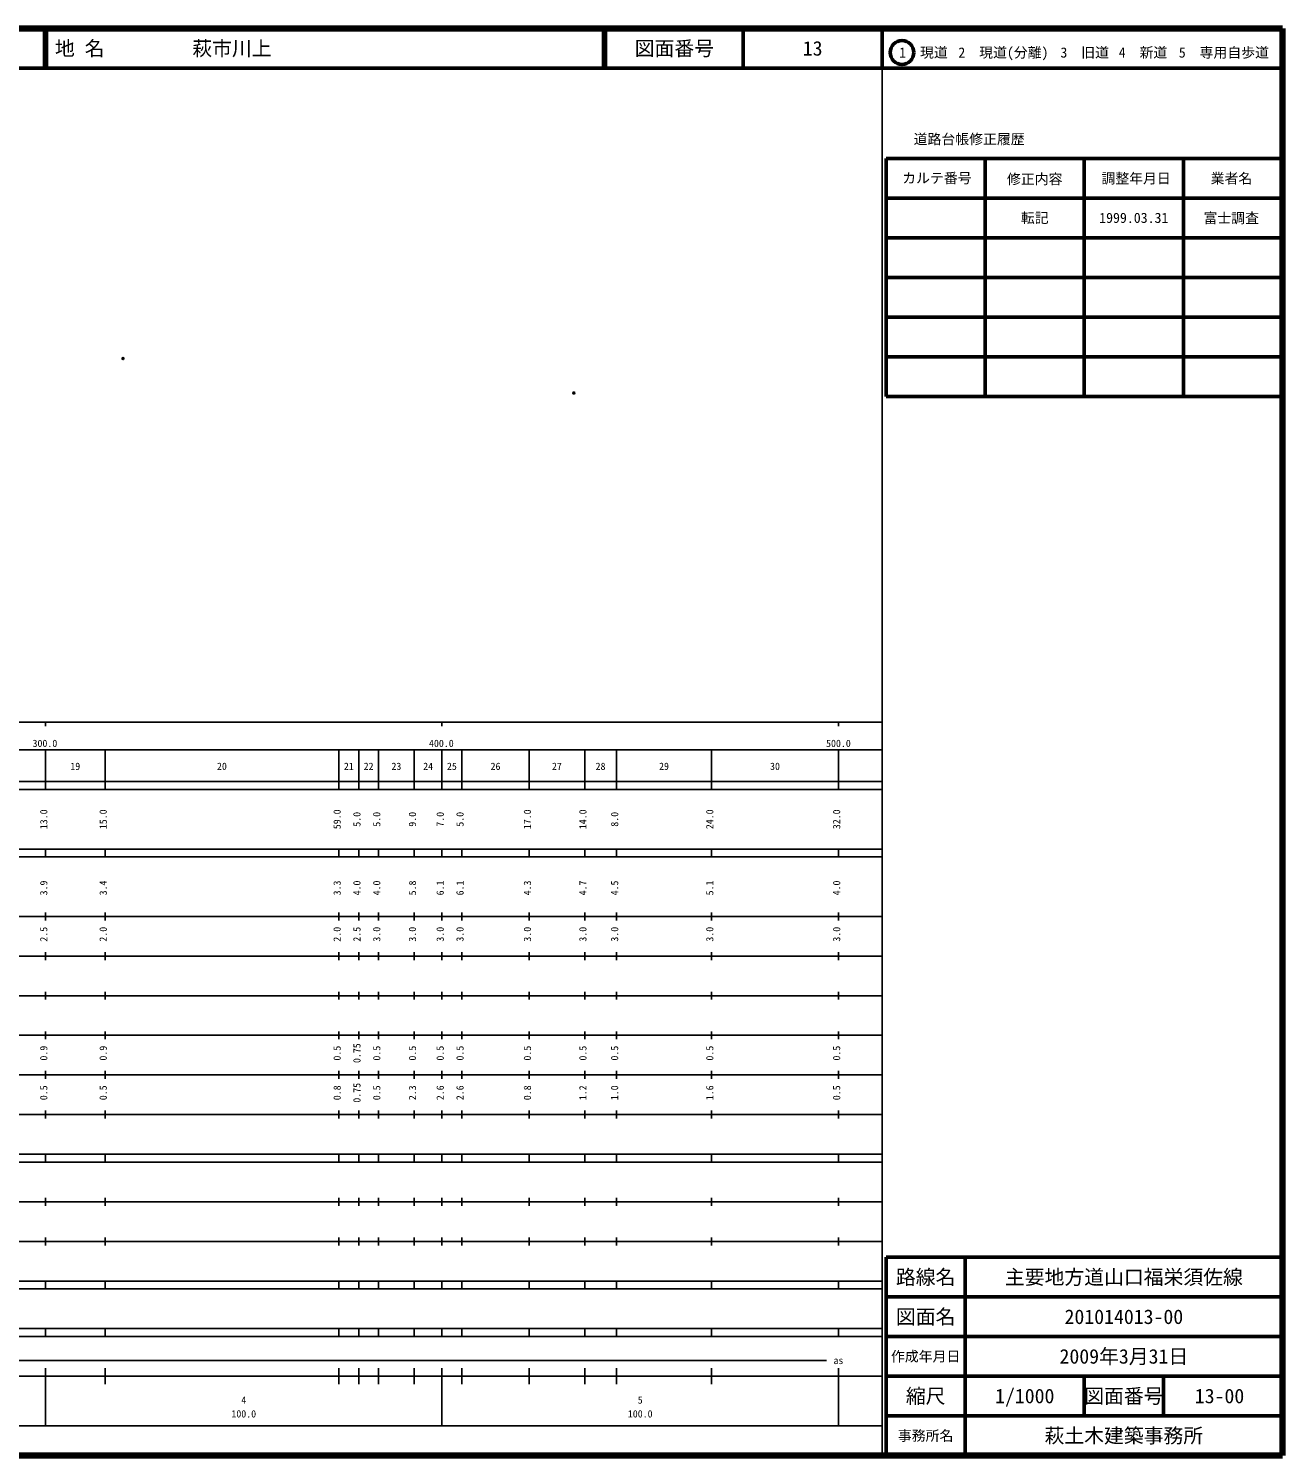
# Model space of a CAD drawing. Units: millimetres on the paper. Extents: x 40 to 680, y 20 to 380.
# Drawn here: x 363.7 to 680, y 20 to 380 of the extents above; entities that cross this region are included whole.
import ezdxf
from ezdxf.enums import TextEntityAlignment as Align

# ---------------------------------------------------------------- set-up
doc = ezdxf.new("R2010")
doc.units = ezdxf.units.MM
doc.header["$PDMODE"] = 32
doc.header["$PDSIZE"] = 0.5
doc.layers.add('M-OTRS', color=6, linetype='Continuous')
doc.layers.add('M-TTL-TXT', color=7, linetype='Continuous')
for name, color, linetype, lineweight in [('M-TTL', 2, 'Continuous', 140), ('M-TTL-BAND', 7, 'Continuous', 25), ('M-TTL-FRAM', 2, 'Continuous', 50), ('M-TTL-LINE', 7, 'Continuous', 50)]:
    doc.layers.add(name, color=color, linetype=linetype, lineweight=lineweight)
doc.styles.add('ＭＳ ゴシック', font='')
doc.styles.get('ＭＳ ゴシック').set_extended_font_data('MS Gothic')

msp = doc.modelspace()

# ---------------------------------------------------------------- linework, layer by layer
at = {"layer": 'M-OTRS'}
for p in [(387.54, 296.725), (501.255, 288.05)]:
    msp.add_point(p, dxfattribs=at)
at = {"layer": 'M-TTL'}
for p, q in [((680, 380), (40, 380)), ((680, 20), (680, 380)), ((40, 20), (680, 20))]:
    msp.add_line(p, q, dxfattribs=at)
at = {"layer": 'M-TTL-BAND'}
for p, q in [((579, 20), (579, 370)), ((40, 205), (579, 205)), ((368, 205), (368, 204)), ((468, 205), (468, 204)), ((568, 205), (568, 204)), ((68, 198), (579, 198)), ((368, 188), (368, 198)), ((383, 188), (383, 198)), ((442, 188), (442, 198)), ((447, 188), (447, 198)), ((452, 188), (452, 198)), ((461, 188), (461, 198)), ((468, 188), (468, 198)), ((473, 188), (473, 198)), ((490, 188), (490, 198)), ((504, 188), (504, 198)), ((512, 188), (512, 198)), ((536, 188), (536, 198)), ((568, 188), (568, 198)), ((40, 190), (579, 190)), ((40, 188), (579, 188)), ((40, 173), (579, 173)), ((368, 171), (368, 173)), ((383, 171), (383, 173)), ((442, 171), (442, 173)), ((447, 171), (447, 173)), ((452, 171), (452, 173)), ((461, 171), (461, 173)), ((468, 171), (468, 173)), ((473, 171), (473, 173)), ((490, 171), (490, 173)), ((504, 171), (504, 173)), ((512, 171), (512, 173)), ((536, 171), (536, 173)), ((568, 171), (568, 173)), ((40, 171), (579, 171)), ((40, 156), (579, 156)), ((368, 155), (368, 157)), ((383, 155), (383, 157)), ((442, 155), (442, 157)), ((447, 155), (447, 157)), ((452, 155), (452, 157)), ((461, 155), (461, 157)), ((468, 155), (468, 157)), ((473, 155), (473, 157)), ((490, 155), (490, 157)), ((504, 155), (504, 157)), ((512, 155), (512, 157)), ((536, 155), (536, 157)), ((568, 155), (568, 157)), ((46, 146), (579, 146)), ((368, 145), (368, 147)), ((383, 145), (383, 147)), ((442, 145), (442, 147)), ((447, 145), (447, 147)), ((452, 145), (452, 147)), ((461, 145), (461, 147)), ((468, 145), (468, 147)), ((473, 145), (473, 147)), ((490, 145), (490, 147)), ((504, 145), (504, 147)), ((512, 145), (512, 147)), ((536, 145), (536, 147)), ((568, 145), (568, 147)), ((368, 135), (368, 137)), ((383, 135), (383, 137)), ((442, 135), (442, 137)), ((447, 135), (447, 137)), ((452, 135), (452, 137)), ((461, 135), (461, 137)), ((468, 135), (468, 137)), ((473, 135), (473, 137)), ((490, 135), (490, 137)), ((504, 135), (504, 137)), ((512, 135), (512, 137)), ((536, 135), (536, 137)), ((568, 135), (568, 137)), ((52, 136), (579, 136)), ((46, 126), (579, 126)), ((368, 125), (368, 127)), ((383, 125), (383, 127)), ((442, 125), (442, 127)), ((447, 125), (447, 127)), ((452, 125), (452, 127)), ((461, 125), (461, 127)), ((468, 125), (468, 127)), ((473, 125), (473, 127)), ((490, 125), (490, 127)), ((504, 125), (504, 127)), ((512, 125), (512, 127)), ((536, 125), (536, 127)), ((568, 125), (568, 127)), ((52, 116), (579, 116)), ((368, 115), (368, 117)), ((383, 115), (383, 117)), ((442, 115), (442, 117)), ((447, 115), (447, 117)), ((452, 115), (452, 117)), ((461, 115), (461, 117)), ((468, 115), (468, 117)), ((473, 115), (473, 117)), ((490, 115), (490, 117)), ((504, 115), (504, 117)), ((512, 115), (512, 117)), ((536, 115), (536, 117)), ((568, 115), (568, 117)), ((46, 106), (579, 106)), ((368, 105), (368, 107)), ((383, 105), (383, 107)), ((442, 105), (442, 107)), ((447, 105), (447, 107)), ((452, 105), (452, 107)), ((461, 105), (461, 107)), ((468, 105), (468, 107)), ((473, 105), (473, 107)), ((490, 105), (490, 107)), ((504, 105), (504, 107)), ((512, 105), (512, 107)), ((536, 105), (536, 107)), ((568, 105), (568, 107)), ((40, 96), (579, 96)), ((40, 94), (579, 94)), ((368, 94), (368, 96)), ((383, 94), (383, 96)), ((442, 94), (442, 96)), ((447, 94), (447, 96)), ((452, 94), (452, 96)), ((461, 94), (461, 96)), ((468, 94), (468, 96)), ((473, 94), (473, 96)), ((490, 94), (490, 96)), ((504, 94), (504, 96)), ((512, 94), (512, 96)), ((536, 94), (536, 96)), ((568, 94), (568, 96)), ((49, 84), (579, 84)), ((368, 83), (368, 85)), ((383, 83), (383, 85)), ((442, 83), (442, 85)), ((447, 83), (447, 85)), ((452, 83), (452, 85)), ((461, 83), (461, 85)), ((468, 83), (468, 85)), ((473, 83), (473, 85)), ((490, 83), (490, 85)), ((504, 83), (504, 85)), ((512, 83), (512, 85)), ((536, 83), (536, 85)), ((568, 83), (568, 85)), ((40, 74), (579, 74)), ((368, 73), (368, 75)), ((383, 73), (383, 75)), ((442, 73), (442, 75)), ((447, 73), (447, 75)), ((452, 73), (452, 75)), ((461, 73), (461, 75)), ((468, 73), (468, 75)), ((473, 73), (473, 75)), ((490, 73), (490, 75)), ((504, 73), (504, 75)), ((512, 73), (512, 75)), ((536, 73), (536, 75)), ((568, 73), (568, 75)), ((40, 64), (579, 64)), ((40, 62), (579, 62)), ((368, 62), (368, 64)), ((383, 62), (383, 64)), ((442, 62), (442, 64)), ((447, 62), (447, 64)), ((452, 62), (452, 64)), ((461, 62), (461, 64)), ((468, 62), (468, 64)), ((473, 62), (473, 64)), ((490, 62), (490, 64)), ((504, 62), (504, 64)), ((512, 62), (512, 64)), ((536, 62), (536, 64)), ((568, 62), (568, 64)), ((40, 52), (579, 52)), ((368, 50), (368, 52)), ((383, 50), (383, 52)), ((442, 50), (442, 52)), ((447, 50), (447, 52)), ((452, 50), (452, 52)), ((461, 50), (461, 52)), ((468, 50), (468, 52)), ((473, 50), (473, 52)), ((490, 50), (490, 52)), ((504, 50), (504, 52)), ((512, 50), (512, 52)), ((536, 50), (536, 52)), ((568, 50), (568, 52)), ((40, 50), (579, 50)), ((71, 44), (565, 44)), ((40, 40), (579, 40)), ((368, 27.5), (368, 42)), ((383, 38), (383, 42)), ((442, 38), (442, 42)), ((447, 38), (447, 42)), ((452, 38), (452, 42)), ((461, 38), (461, 42)), ((468, 27.5), (468, 42)), ((473, 38), (473, 42)), ((490, 38), (490, 42)), ((504, 38), (504, 42)), ((512, 38), (512, 42)), ((536, 38), (536, 42)), ((568, 27.5), (568, 42)), ((68, 27.5), (579, 27.5))]:
    msp.add_line(p, q, dxfattribs=at)
at = {"layer": 'M-TTL-FRAM'}
for p, q in [((580, 347.197), (580, 287.197)), ((580, 347.197), (680, 347.197)), ((580, 287.197), (680, 287.197)), ((680, 70), (580, 70)), ((580, 70), (580, 20))]:
    msp.add_line(p, q, dxfattribs=at)
at = {"layer": 'M-TTL-LINE'}
for p, q in [((367.75, 380), (367.75, 370)), ((368.25, 380), (368.25, 370)), ((508.747, 380), (508.747, 370)), ((509.247, 380), (509.247, 370)), ((543.997, 380), (543.997, 370)), ((579, 380), (579, 370)), ((40, 370), (680, 370)), ((605, 347.197), (605, 287.197)), ((630, 347.197), (630, 287.197)), ((655, 347.197), (655, 287.197)), ((580, 337.197), (680, 337.197)), ((580, 327.197), (680, 327.197)), ((580, 317.197), (680, 317.197)), ((580, 307.197), (680, 307.197)), ((580, 297.197), (680, 297.197)), ((600, 70), (600, 20)), ((680, 60), (580, 60)), ((680, 50), (580, 50)), ((680, 40), (580, 40)), ((630, 40), (630, 30)), ((650, 40), (650, 30)), ((680, 30), (580, 30))]:
    msp.add_line(p, q, dxfattribs=at)
msp.add_circle((584.031, 373.958), 3, dxfattribs=at)

# ---------------------------------------------------------------- texts
at = {"layer": 'M-TTL-BAND', "style": 'ＭＳ ゴシック'}
for s, p in [('300.0', (367.844, 198.195)), ('400.0', (467.844, 198.195)), ('500.0', (568, 198.195)), ('19', (375.5, 192.405)), ('20', (412.5, 192.405)), ('21', (444.5, 192.405)), ('22', (449.5, 192.405)), ('23', (456.5, 192.405)), ('24', (464.5, 192.405)), ('25', (470.5, 192.405)), ('26', (481.5, 192.405)), ('27', (497, 192.405)), ('28', (508, 192.405)), ('29', (524, 192.405)), ('30', (552, 192.405)), ('as', (568, 42.5)), ('4', (418, 32.523)), ('5', (518, 32.523)), ('100.0', (418, 29.033)), ('100.0', (518, 29.033))]:
    msp.add_text(s, height=1.833, dxfattribs=at).set_placement(p, align=Align.BOTTOM_CENTER)
for s, p in [('13.0', (369, 180.5)), ('15.0', (384, 180.5)), ('59.0', (443, 180.5)), ('5.0', (448, 180.5)), ('5.0', (453, 180.5)), ('9.0', (462, 180.5)), ('7.0', (469, 180.5)), ('5.0', (474, 180.5)), ('17.0', (491, 180.5)), ('14.0', (505, 180.5)), ('8.0', (513, 180.5)), ('24.0', (537, 180.5)), ('32.0', (569, 180.5)), ('3.9', (369, 163.174)), ('3.4', (384, 163.174)), ('3.3', (443, 163.174)), ('4.0', (448, 163.174)), ('4.0', (453, 163.174)), ('5.8', (462, 163.174)), ('6.1', (469, 163.174)), ('6.1', (474, 163.174)), ('4.3', (491, 163.174)), ('4.7', (505, 163.174)), ('4.5', (513, 163.174)), ('5.1', (537, 163.174)), ('4.0', (569, 163.174)), ('2.5', (369, 151.5)), ('2.0', (384, 151.5)), ('2.0', (443, 151.5)), ('2.5', (448, 151.5)), ('3.0', (453, 151.5)), ('3.0', (462, 151.5)), ('3.0', (469, 151.5)), ('3.0', (474, 151.5)), ('3.0', (491, 151.5)), ('3.0', (505, 151.5)), ('3.0', (513, 151.5)), ('3.0', (537, 151.5)), ('3.0', (569, 151.5)), ('0.9', (369, 121.5)), ('0.9', (384, 121.5)), ('0.5', (443, 121.5)), ('0.75', (448, 121.5)), ('0.5', (453, 121.5)), ('0.5', (462, 121.5)), ('0.5', (469, 121.5)), ('0.5', (474, 121.5)), ('0.5', (491, 121.5)), ('0.5', (505, 121.5)), ('0.5', (513, 121.5)), ('0.5', (537, 121.5)), ('0.5', (569, 121.5)), ('0.5', (369, 111.5)), ('0.5', (384, 111.5)), ('0.8', (443, 111.5)), ('0.75', (448, 111.5)), ('0.5', (453, 111.5)), ('2.3', (462, 111.5)), ('2.6', (469, 111.5)), ('2.6', (474, 111.5)), ('0.8', (491, 111.5)), ('1.2', (505, 111.5)), ('1.0', (513, 111.5)), ('1.6', (537, 111.5)), ('0.5', (569, 111.5))]:
    msp.add_text(s, height=1.833, rotation=90, dxfattribs=at).set_placement(p, align=Align.BOTTOM_CENTER)
at = {"layer": 'M-TTL-TXT', "style": 'ＭＳ ゴシック'}
for s, p in [('地 名', (370.38, 375)), ('萩市川上', (405.024, 375))]:
    msp.add_text(s, height=3.666, dxfattribs=at).set_placement(p, align=Align.MIDDLE_LEFT)
for s, height, p in [('図面番号', 3.666, (526.622, 375)), ('13', 3.666, (561.497, 375)), ('1\u3000現道', 2.566, (589.448, 373.958)), ('2\u3000現道(分離)', 2.566, (609.619, 373.958)), ('3\u3000旧道', 2.566, (630.121, 373.958)), ('4\u3000新道', 2.566, (644.824, 373.958)), ('5\u3000専用自歩道', 2.566, (665.228, 373.958)), ('道路台帳修正履歴', 2.566, (600.968, 352.113)), ('カルテ番号', 2.566, (592.839, 342.277)), ('修正内容', 2.566, (617.509, 342.023)), ('調整年月日', 2.566, (643.089, 342.197)), ('業者名', 2.566, (667.134, 342.197)), ('転記', 2.566, (617.5, 332.245)), ('1999.03.31', 2.566, (642.5, 332.245)), ('富士調査', 2.566, (667.077, 332.189)), ('路線名', 3.666, (590, 65)), ('路線名', 3.666, (590, 65)), ('主要地方道山口福栄須佐線', 3.666, (640, 65)), ('図面名', 3.666, (590, 55)), ('図面名', 3.666, (590, 55)), ('201014013-00', 3.666, (640, 55)), ('2009年3月31日', 3.666, (640, 45)), ('作成年月日', 2.566, (590, 45)), ('作成年月日', 2.566, (590, 45)), ('縮尺', 3.666, (590, 35)), ('縮尺', 3.666, (590, 35)), ('1/1000', 3.666, (615, 35)), ('図面番号', 3.666, (640, 35)), ('図面番号', 3.666, (640, 35)), ('13-00', 3.666, (664.125, 35)), ('事務所名', 2.566, (590, 25)), ('事務所名', 2.566, (590, 25)), ('萩土木建築事務所', 3.666, (640, 25))]:
    msp.add_text(s, height=height, dxfattribs=at).set_placement(p, align=Align.MIDDLE_CENTER)

doc.saveas('drawing.dxf')
